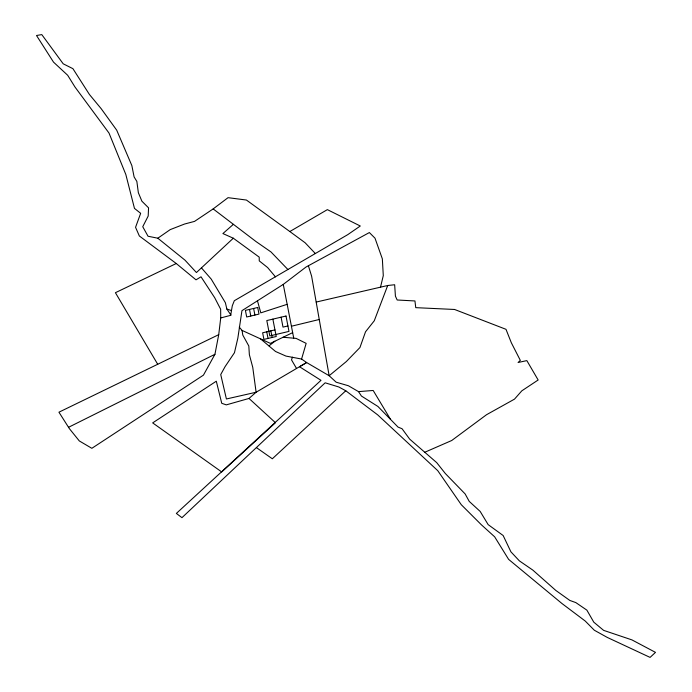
<?xml version="1.0" encoding="UTF-8"?>
<svg xmlns="http://www.w3.org/2000/svg" width="692" height="692" viewBox="0 0 692 692"><rect width="100%" height="100%" fill="white"/><g stroke="black" fill="none" stroke-linecap="round" stroke-linejoin="round"><path stroke-width="1.04" d="M218.724 334.668L58.941 412.19L69.338 428.573L79.303 440.934L91.854 448.312L203.448 375.133L214.935 354.295L218.724 334.668L220.722 317.948L220.653 309.238L214.684 297.69L201.017 276.809L196.009 279.836L176.252 263.514L139.343 235.981L135.554 227.313L140.666 213.309L134.473 208.404L125.823 174.479L109.025 133.089L75.004 87.045L67.678 75.272L53.518 62.124L36.512 35.5L41.788 34.6L63.214 63.82L72.919 68.672L89.415 94.475L101.162 108.661L116.714 130.183L131.861 165.604L134.11 176.944L136.852 181.434L138.357 192.722L141.886 201.182L148.564 207.842L148.192 216.034L142.742 226.725L148.045 236.249L157.828 238.212L184.98 260.149L196.433 272.536L233.316 238.212L259.215 257.139L259.258 260.884L267.631 267.553L275.459 276.852M380.505 287.171L383.29 275.624L382.347 258.86L375.003 238.186L369.372 232.555L306.002 267.043L283.262 284.403L241.949 310.665L237.84 338.163L234.458 352.712L225.099 366.613L220.731 374.554L226.405 398.981L256.109 392.243L306.634 362.547L329.15 375.73L336.165 382.2L348.405 385.755L358.517 391.62L361.44 396.04L377.927 406.472L398.03 427.085L402.069 428.746L409.699 439.143L436.713 462.637L445.328 473.518L465.128 493.924L469.237 501.397L480.179 511.44L488.154 524.622L503.153 535.522L510.912 551.827L519.389 560.875L532.831 570.104L555.806 590.432L569.827 600.44L575.839 602.602L586.868 610.136L593.797 622.177L603.606 630.36L631.943 639.901L655.488 652.366L650.082 657.4L607.213 637.393L594.316 630.23L585.216 621.027L561.99 603.545L508.62 559.37L494.642 536.802L481.312 524.726L461.287 504.71L437.742 470.655L377.685 414.871L345.775 390.764L338.855 386.992L325.153 382.814L181.961 517.668L176.365 513.429L320.993 380.323L299.506 366.743L306.634 362.547L301.582 359.044L285.995 356.095L275.546 351.493L260.564 338.89M230.747 314.825L232.296 305.786L234.311 300.726L347.791 234.623L360.29 226.007L327.368 209.633L289.836 231.535L246.413 200.04L228.049 197.67L213.162 208.915L194.53 221.397L184.548 224.035L170.197 229.623L157.828 238.212M301.582 359.044L306.158 343.37L296.107 338.388L283.08 337.255M292.482 357.176L291.496 359.84L296.548 368.481M424.776 452.257L451.712 440.51L486.545 414.707L514.493 399.137L521.829 390.824L538.151 379.995L526.846 360.61L518.092 362.496L520.332 360.394L511.336 342.765L505.99 329.314L454.583 309.471L415.754 307.655L414.949 300.951L397.165 299.999L395.417 296.15L394.656 284.749L387.702 285.502L374.268 320.785L365.523 331.805L359.944 347.54L346.32 361.561L329.15 375.73L311.625 276.212L308.39 265.737M345.775 390.764L272.328 458.779L256.395 447.586M233.351 224.355L222.91 233.567L233.316 238.212M249.008 398.445L275.477 422.726L221.691 471.935L152.664 422.89L216.302 381.205L221.751 403.306L226.301 404.872L249.008 398.445L256.109 392.243L252.762 367.383L249.362 354.667L248.817 346.009L242.788 335.075L242.044 330.404L239.259 327.091M269.041 345.844L274.88 341.217M68.534 427.301L214.935 354.295M292.664 332.627L270.39 343.388L242.044 330.404M176.252 263.514L115.417 292.699L157.707 364.269M283.262 284.403L287.171 304.316L260.806 312.853L257.45 300.812M220.722 317.948L231.024 315.241L226.864 309.065L225.376 302.707L211.198 279.066L201.407 267.847M291.427 326.235L319.323 319.47M287.933 325.949L283.002 327.108L281.082 317.187M274.958 329.885L262.631 332.791L263.92 339.4L276.238 336.494L272.864 319.124M316.227 302.058L387.702 285.502M358.517 391.62L373.178 390.478L390.539 419.404M226.864 309.065L231.474 310.57M289.836 231.535L305.103 242.754L315.12 253.307M213.162 208.915L256.04 241.577L270.979 251.94L287.976 269.586M287.171 304.316L293.719 338.068M270.849 330.854L272.129 337.462M266.74 331.823L268.029 338.431M253.618 308.45L254.898 315.059M249.509 309.411L250.789 316.028M257.718 307.482L245.4 310.379L246.689 316.997L259.007 314.09L257.718 307.482M286.004 316.028L266.809 320.552L269.793 335.923L288.988 331.399L286.004 316.028"/></g></svg>
